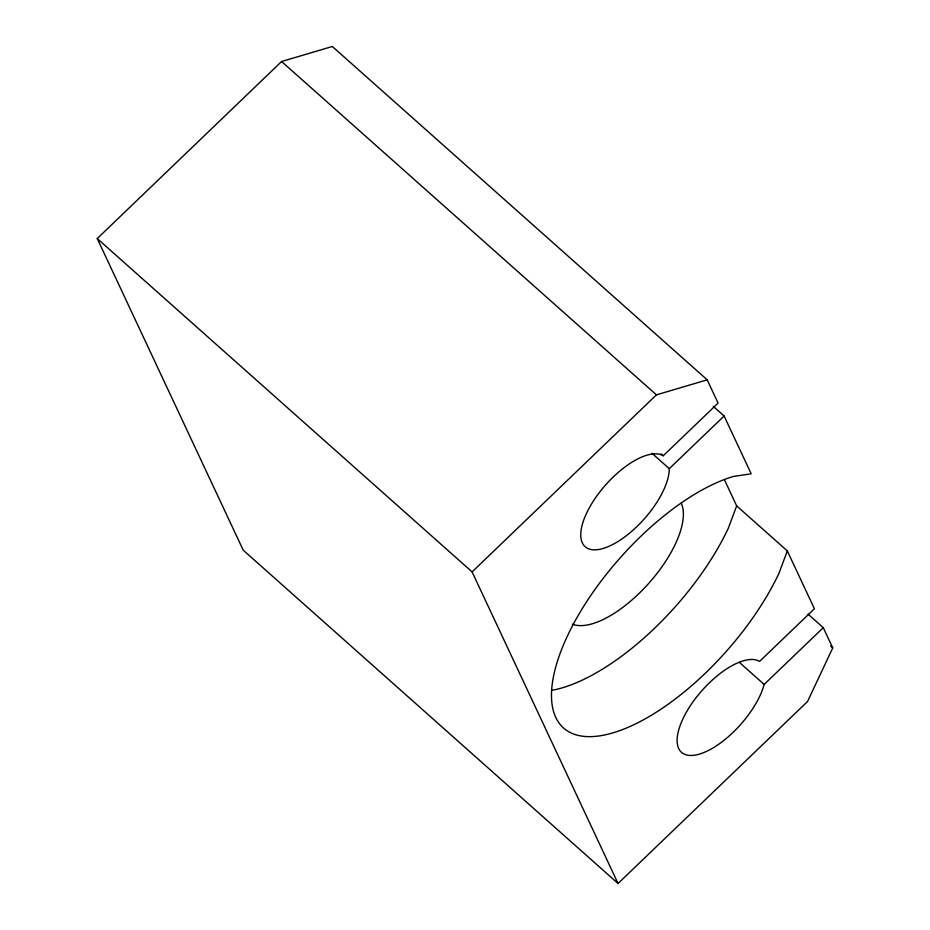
<?xml version="1.0" encoding="UTF-8"?>
<svg xmlns="http://www.w3.org/2000/svg" width="930" height="930" viewBox="0 0 930 930"><rect width="100%" height="100%" fill="white"/><g stroke="black" fill="none" stroke-linecap="round" stroke-linejoin="round"><path stroke-width="1.4" d="M724.423 479.752L736.665 505.885L728.271 528.333A165.052 70.715 -48.4 0 1 551.781 690.351M736.665 505.885L787.326 550.932L778.933 573.38A165.052 70.715 -48.4 0 1 612.847 732.887A165.052 70.715 -48.4 0 1 567.44 635.934A165.052 70.715 -48.4 0 1 733.514 476.427L751.208 473.823L724.121 416.001L713.287 406.364M808.1 614.184L823.271 627.669L832.757 647.919L807.554 701.499L618.055 883.5L243.207 550.165L97.243 238.568L281.592 61.508L332.336 46.5L707.184 379.835L718.076 403.097L663.241 455.77A60.02 25.715 -48.4 0 0 590.957 504.932A60.02 25.715 -48.4 0 0 610.092 545.782A60.02 25.715 -48.4 0 0 669.286 468.662L724.121 416.001M618.055 883.5L472.091 571.904L656.441 394.855L707.184 379.835M787.326 550.932L814.413 608.755L759.577 661.416A60.02 25.715 -48.4 0 0 689.886 706.405A60.02 25.715 -48.4 0 0 699.407 754.114A60.02 25.715 -48.4 0 0 764.169 684.434L823.271 627.669M281.592 61.508L656.441 394.855M661.079 453.84L663.241 455.77M651.953 453.259L669.286 468.662M830.595 646.001L832.757 647.919M739.257 662.276L764.169 684.434M97.243 238.568L472.091 571.904M681.248 503.223A82.526 35.363 -48.4 0 1 648.187 583.97A82.526 35.363 -48.4 0 1 572.403 624.158"/></g></svg>
